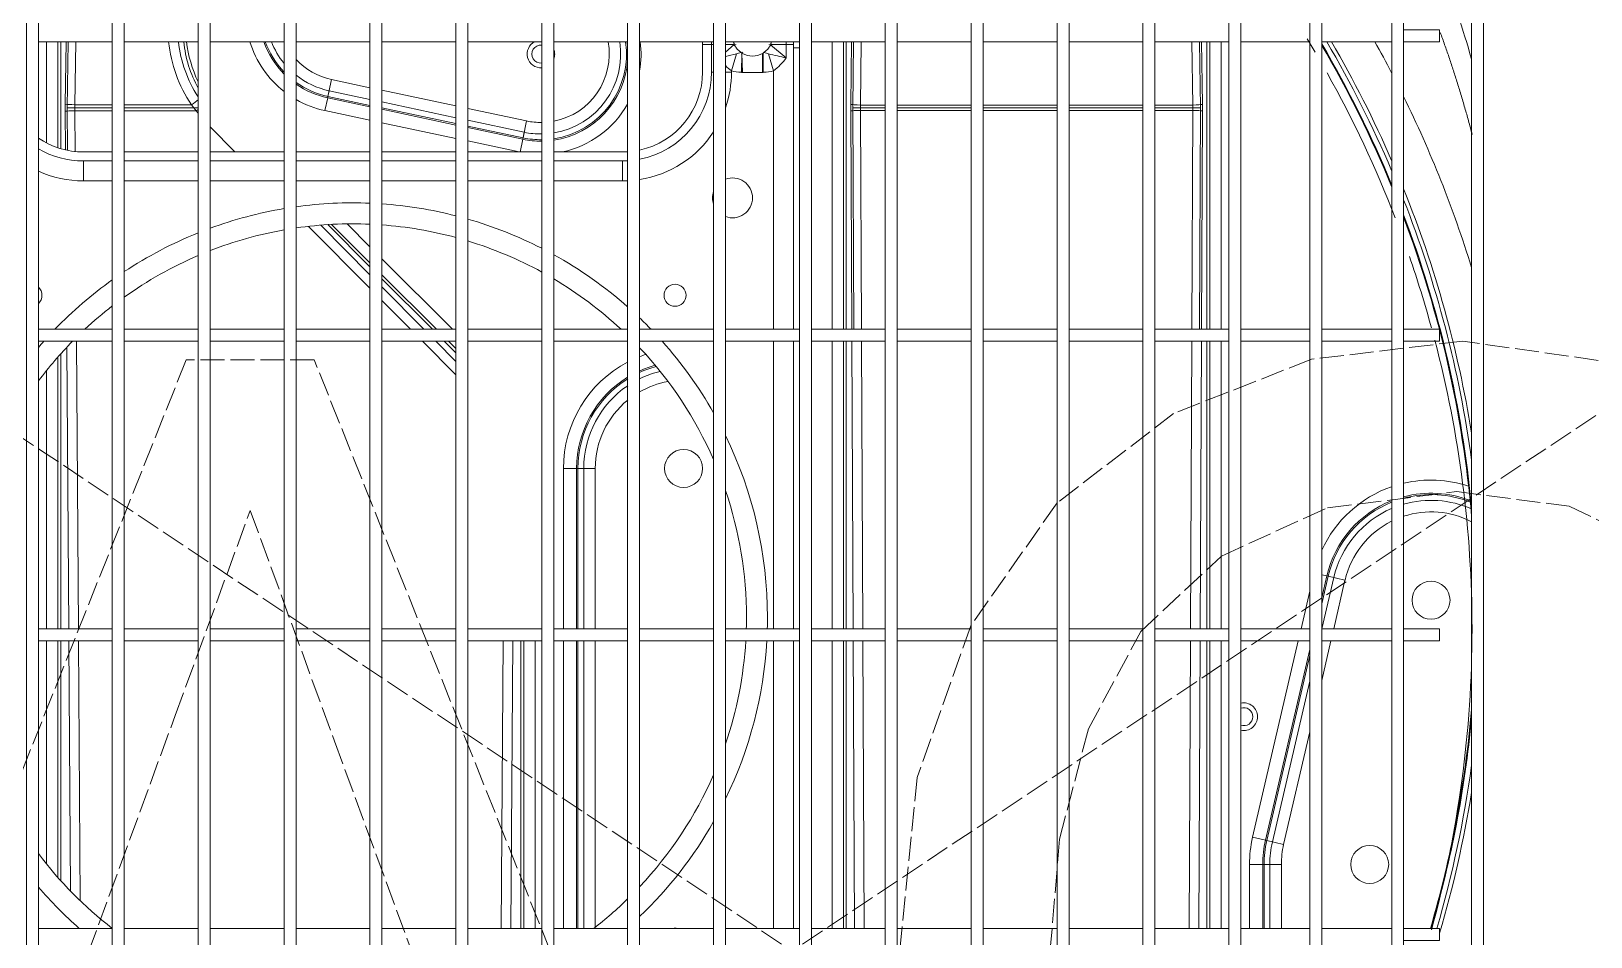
# Model space of a CAD drawing. Header units: millimetres. Extents: x 147592 to 200208, y -27981 to 8299.
# Drawn here: x 166369.6 to 166759.9, y -586.5 to -359.8 of the extents above; entities that cross this region are included whole.
import ezdxf

# ---------------------------------------------------------------- set-up
doc = ezdxf.new("R2010")
doc.units = ezdxf.units.MM
doc.linetypes.add('划线', pattern=[7.5, 6, -1.5])
doc.linetypes.add('划线_2_', pattern=[6.35, 3.175, -3.175])
for name, color, linetype, lineweight in [('A-DETL-____-WIDE', 7, 'Continuous', 80), ('G-XREF-____-OTLN', 7, 'Continuous', 5), ('M-EQPM-____-HDLN', 7, '划线_2_', 5), ('M-EQPM-____-OTLN', 7, 'Continuous', 5)]:
    doc.layers.add(name, color=color, linetype=linetype, lineweight=lineweight)

# ---------------------------------------------------------------- blocks, each defined once
blk = doc.blocks.new('TJ空调外机 - TJ空调外机1800_1200-1400100-三层给排水_消防平面图')
at = {"layer": 'M-EQPM-____-HDLN', "color": 251, "linetype": '划线', "true_color": 0x515151}
for p, q in [((900, 600), (-900, -600)), ((-900, 600), (900, -600)), ((167.82, 152.65), (129.97, 148.11)), ((209.13, 146.78), (167.82, 152.65)), ((-151.64, 147.94), (-271.94, -153.43)), ((-119.57, 147.94), (-151.64, 147.94)), ((0.73, -153.43), (-119.57, 147.94)), ((129.97, 148.11), (95.43, 134.51)), ((95.43, 134.51), (66.3, 112.17)), ((134, 110.95), (166.35, 114.98)), ((166.35, 114.98), (194.42, 111.34)), ((-154.37, 58.98), (-135.6, 110.27)), ((-135.6, 110.27), (-114.49, 52.51)), ((66.3, 112.17), (44.69, 81.43)), ((107.42, 98.86), (134, 110.95)), ((194.42, 111.34), (217.27, 100.44)), ((87.25, 79.99), (107.42, 98.86)), ((44.69, 81.43), (31.31, 43.48)), ((74.12, 55.6), (87.25, 79.99)), ((-183.87, -21.58), (-154.37, 58.98)), ((66.92, 28.03), (74.12, 55.6)), ((-114.49, 52.51), (-87.34, -21.58)), ((31.31, 43.48), (26.85, -0.47)), ((64.52, -0.39), (66.92, 28.03))]:
    blk.add_line(p, q, dxfattribs=at)
blk = doc.blocks.new('YXQH_AR_B9-20_rvt-1-三层给排水_消防平面图')
at = {"color": 251, "lineweight": 5, "true_color": 0x515151}
blk.add_blockref('TJ空调外机 - TJ空调外机1800_1200-1400100-三层给排水_消防平面图', (166560.01, -590.02), dxfattribs=at)
blk = doc.blocks.new('RUXYQ14BA - top_dwg-2991071-三层给排水_消防平面图')
at = {"layer": 'G-XREF-____-OTLN'}
for p, q in [((732.83, 188.42), (732.83, -336.37)), ((735.83, -336.37), (735.83, 188.42)), ((773.32, -291.39), (773.32, 143.44)), ((414.71, 74.47), (433.2, 74.47)), ((419.59, 47.92), (419.59, 74.47)), ((421.93, 57.93), (422.16, 74.47)), ((436.2, 74.47), (454.69, 74.47)), ((457.69, 74.47), (476.19, 74.47)), ((479.18, 74.47), (497.68, 74.47)), ((500.68, 74.47), (519.17, 74.47)), ((522.17, 74.47), (540.66, 74.47)), ((543.66, 74.47), (562.15, 74.47)), ((565.15, 74.47), (583.64, 74.47)), ((586.64, 74.47), (605.13, 74.47)), ((608.13, 74.47), (626.63, 74.47)), ((616.13, 2.49), (616.13, 74.47)), ((629.62, 74.47), (648.12, 74.47)), ((651.12, 74.47), (669.61, 74.47)), ((672.61, 74.47), (691.1, 74.47)), ((694.1, 74.47), (712.59, 74.47)), ((705.28, 74.47), (705.51, 57.93)), ((707.84, 74.47), (707.84, 2.49)), ((715.59, 74.47), (732.83, 74.47)), ((735.83, 74.47), (753.33, 74.47)), ((596.02, 71.62), (596.26, 71.78)), ((497.68, 60.01), (487.47, 62.18)), ((519.17, 55.45), (500.68, 59.38)), ((436.2, 57.93), (454.69, 57.93)), ((536.28, 51.81), (522.17, 54.81)), ((618.71, 2.49), (618.46, 57.93)), ((629.62, 57.93), (648.12, 57.93)), ((651.12, 57.93), (669.61, 57.93)), ((672.61, 57.93), (691.1, 57.93)), ((433.2, 46.88), (425.96, 46.88)), ((454.69, 46.88), (436.2, 46.88)), ((476.19, 46.88), (457.69, 46.88)), ((497.68, 46.88), (479.18, 46.88)), ((519.17, 46.88), (500.68, 46.88)), ((540.66, 46.88), (522.17, 46.88)), ((560.9, 46.88), (543.66, 46.88)), ((433.2, 44.63), (425.96, 44.63)), ((454.69, 44.63), (436.2, 44.63)), ((476.19, 44.63), (457.69, 44.63)), ((497.68, 44.63), (479.18, 44.63)), ((519.17, 44.63), (500.68, 44.63)), ((540.66, 44.63), (522.17, 44.63)), ((560.9, 44.63), (543.66, 44.63)), ((488.08, 28.74), (497.68, 19.14)), ((500.68, 16.14), (514.32, 2.49)), ((433.2, 2.49), (414.71, 2.49)), ((454.69, 2.49), (436.2, 2.49)), ((476.19, 2.49), (457.69, 2.49)), ((497.68, 2.49), (479.18, 2.49)), ((519.17, 2.49), (500.68, 2.49)), ((540.66, 2.49), (522.17, 2.49)), ((562.15, 2.49), (543.66, 2.49)), ((583.64, 2.49), (565.15, 2.49)), ((605.13, 2.49), (586.64, 2.49)), ((626.63, 2.49), (608.13, 2.49)), ((648.12, 2.49), (629.62, 2.49)), ((669.61, 2.49), (651.12, 2.49)), ((691.1, 2.49), (672.61, 2.49)), ((712.59, 2.49), (694.1, 2.49)), ((732.83, 2.49), (715.59, 2.49)), ((753.33, 2.49), (735.83, 2.49)), ((414.71, -0.5), (433.2, -0.5)), ((436.2, -0.5), (454.69, -0.5)), ((457.69, -0.5), (476.19, -0.5)), ((479.18, -0.5), (497.68, -0.5)), ((500.68, -0.5), (519.17, -0.5)), ((517.32, -0.5), (519.17, -2.35)), ((522.17, -0.5), (540.66, -0.5)), ((543.66, -0.5), (562.15, -0.5)), ((565.15, -0.5), (583.64, -0.5)), ((586.64, -0.5), (605.13, -0.5)), ((603.63, -72.48), (603.63, -0.5)), ((608.13, -0.5), (626.63, -0.5)), ((616.13, -72.48), (616.13, -0.5)), ((629.62, -0.5), (648.12, -0.5)), ((651.12, -0.5), (669.61, -0.5)), ((672.61, -0.5), (691.1, -0.5)), ((694.1, -0.5), (712.59, -0.5)), ((707.84, -0.5), (707.84, -72.48)), ((715.59, -0.5), (732.83, -0.5)), ((735.83, -0.5), (753.33, -0.5)), ((419.59, -72.48), (419.59, -4.44)), ((551.16, -72.48), (551.16, -32.33)), ((433.2, -72.48), (414.71, -72.48)), ((454.69, -72.48), (436.2, -72.48)), ((476.19, -72.48), (457.69, -72.48)), ((497.68, -72.48), (479.18, -72.48)), ((519.17, -72.48), (500.68, -72.48)), ((540.66, -72.48), (522.17, -72.48)), ((562.15, -72.48), (543.66, -72.48)), ((583.64, -72.48), (565.15, -72.48)), ((605.13, -72.48), (586.64, -72.48)), ((626.63, -72.48), (608.13, -72.48)), ((648.12, -72.48), (629.62, -72.48)), ((669.61, -72.48), (651.12, -72.48)), ((691.1, -72.48), (672.61, -72.48)), ((712.59, -72.48), (694.1, -72.48)), ((732.83, -72.48), (715.59, -72.48)), ((414.71, -75.47), (433.2, -75.47)), ((419.59, -134.71), (419.59, -75.47)), ((436.2, -75.47), (454.69, -75.47)), ((457.69, -75.47), (476.19, -75.47)), ((479.18, -75.47), (497.68, -75.47)), ((500.68, -75.47), (519.17, -75.47)), ((522.17, -75.47), (540.66, -75.47)), ((536.16, -75.47), (536.16, -147.45)), ((543.66, -75.47), (562.15, -75.47)), ((551.16, -147.45), (551.16, -75.47)), ((565.15, -75.47), (583.64, -75.47)), ((586.64, -75.47), (605.13, -75.47)), ((603.63, -147.45), (603.63, -75.47)), ((608.13, -75.47), (626.63, -75.47)), ((616.13, -147.45), (616.13, -75.47)), ((629.62, -75.47), (648.12, -75.47)), ((651.12, -75.47), (669.61, -75.47)), ((672.61, -75.47), (691.1, -75.47)), ((694.1, -75.47), (712.59, -75.47)), ((707.84, -75.47), (707.84, -147.45)), ((715.59, -75.47), (732.83, -75.47)), ((735.83, -75.47), (753.33, -75.47)), ((723.48, -125.8), (732.83, -85.53)), ((722.84, -147.45), (722.84, -131.45)), ((433.2, -147.45), (414.71, -147.45)), ((454.69, -147.45), (436.2, -147.45)), ((476.19, -147.45), (457.69, -147.45)), ((497.68, -147.45), (479.18, -147.45)), ((519.17, -147.45), (500.68, -147.45)), ((540.66, -147.45), (522.17, -147.45)), ((562.15, -147.45), (543.66, -147.45)), ((583.64, -147.45), (565.15, -147.45)), ((605.13, -147.45), (586.64, -147.45)), ((626.63, -147.45), (608.13, -147.45)), ((648.12, -147.45), (629.62, -147.45)), ((669.61, -147.45), (651.12, -147.45)), ((691.1, -147.45), (672.61, -147.45)), ((712.59, -147.45), (694.1, -147.45)), ((732.83, -147.45), (715.59, -147.45)), ((753.33, -147.45), (735.83, -147.45))]:
    blk.add_line(p, q, dxfattribs=at)
at = {"layer": 'G-XREF-____-OTLN', "color": 251, "true_color": 0x666666}
for p, q in [((416.76, 49.12), (416.76, 74.47)), ((420.33, 74.47), (420.33, 47.69)), ((421.44, 58.83), (421.66, 74.47)), ((613.29, 2.49), (613.29, 74.47)), ((616.86, 74.47), (616.86, 2.49)), ((617.98, 58.75), (618.2, 74.47)), ((705.77, 74.47), (706, 58.75)), ((707.11, 2.49), (707.11, 74.47)), ((710.68, 74.47), (710.68, 2.49)), ((605.13, 72.91), (603.63, 72.91)), ((583.14, 66.87), (583.64, 66.87)), ((500.68, 62.33), (519.17, 58.4)), ((629.62, 58.62), (648.12, 58.62)), ((651.12, 58.62), (669.61, 58.62)), ((672.61, 58.62), (691.1, 58.62)), ((421.5, 47.38), (421.44, 57.09)), ((519.17, 53.97), (500.68, 57.9)), ((500.68, 57.55), (519.17, 53.62)), ((618.22, 2.49), (617.97, 57.19)), ((648.12, 57.23), (629.62, 57.23)), ((669.61, 57.23), (651.12, 57.23)), ((691.1, 57.23), (672.61, 57.23)), ((706, 57.19), (705.76, 2.49)), ((463.88, 46.88), (457.69, 53.13)), ((519.17, 50.25), (500.68, 54.18)), ((535.04, 46.88), (522.17, 49.62)), ((436.2, 39.63), (454.69, 39.63)), ((457.69, 39.63), (476.19, 39.63)), ((479.18, 39.63), (497.68, 39.63)), ((500.68, 39.63), (519.17, 39.63)), ((522.17, 39.63), (540.66, 39.63)), ((497.68, 12.76), (482.33, 28.26)), ((485.37, 28.56), (497.68, 16.13)), ((497.68, 18.1), (487.1, 28.68)), ((491.96, 28.88), (497.68, 23.15)), ((500.68, 20.16), (518.34, 2.49)), ((513.28, 2.49), (500.68, 15.1)), ((500.68, 13.1), (511.18, 2.49)), ((507.84, 2.49), (500.68, 9.73)), ((420.33, -3.61), (420.33, -72.48)), ((422.31, -72.48), (421.83, -1.98)), ((424.24, -0.5), (424.73, -72.48)), ((519.17, -8.94), (510.81, -0.5)), ((514.15, -0.5), (519.17, -5.57)), ((519.17, -3.39), (516.28, -0.5)), ((598.64, -0.5), (598.64, -72.48)), ((613.29, -72.48), (613.29, -0.5)), ((616.86, -0.5), (616.86, -72.48)), ((618.55, -72.48), (618.23, -0.5)), ((620.64, -0.5), (620.97, -72.48)), ((703.01, -72.48), (703.33, -0.5)), ((705.74, -0.5), (705.42, -72.48)), ((707.11, -72.48), (707.11, -0.5)), ((710.68, -0.5), (710.68, -72.48)), ((416.76, -72.48), (416.76, -7.8)), ((549.37, -32.33), (549.37, -72.48)), ((737.1, -59.25), (735.83, -64.71)), ((730.65, -72.48), (732.83, -63.08)), ((416.76, -131.34), (416.76, -75.47)), ((420.33, -75.47), (420.33, -135.53)), ((422.75, -138.13), (422.33, -75.47)), ((424.75, -75.47), (425.19, -140.55)), ((530.52, -147.45), (531.01, -75.47)), ((533.42, -75.47), (532.94, -147.45)), ((535.43, -147.45), (535.43, -75.47)), ((539, -75.47), (539, -147.45)), ((546.08, -147.45), (546.08, -75.47)), ((549.37, -75.47), (549.37, -147.45)), ((549.71, -147.45), (549.71, -75.47)), ((554.04, -75.47), (554.04, -147.17)), ((598.64, -75.47), (598.64, -147.45)), ((613.29, -147.45), (613.29, -75.47)), ((616.86, -75.47), (616.86, -147.45)), ((618.89, -147.45), (618.57, -75.47)), ((620.98, -75.47), (621.3, -147.45)), ((702.67, -147.45), (702.99, -75.47)), ((705.41, -75.47), (705.08, -147.45)), ((707.11, -147.45), (707.11, -75.47)), ((710.68, -75.47), (710.68, -147.45)), ((732.83, -77.62), (721.74, -125.39)), ((738.13, -75.47), (735.83, -85.38))]:
    blk.add_line(p, q, dxfattribs=at)
at = {"layer": 'G-XREF-____-OTLN', "flags": 128}
for points in [[(411.71, -361.36), (414.71, -361.36), (414.71, 213.41), (411.71, 213.41)], [(433.2, -361.36), (436.2, -361.36), (436.2, 213.41), (433.2, 213.41)], [(454.69, 213.41), (457.69, 213.41), (457.69, -361.36), (454.69, -361.36)], [(476.19, -361.36), (479.18, -361.36), (479.18, 213.41), (476.19, 213.41)], [(500.68, -361.36), (500.68, 213.41), (497.68, 213.41), (497.68, -361.36)], [(522.17, -361.36), (522.17, 213.41), (519.17, 213.41), (519.17, -361.36)], [(543.66, -361.36), (543.66, 213.41), (540.66, 213.41), (540.66, -361.36)], [(565.15, -361.36), (565.15, 213.41), (562.15, 213.41), (562.15, -361.36)], [(586.64, -361.36), (586.64, 213.41), (583.64, 213.41), (583.64, -361.36)], [(608.13, -361.36), (608.13, 213.41), (605.13, 213.41), (605.13, -361.36)], [(629.62, -361.36), (629.62, 213.41), (626.63, 213.41), (626.63, -361.36)], [(651.12, -361.36), (651.12, 213.41), (648.12, 213.41), (648.12, -361.36)], [(672.61, -361.36), (672.61, 213.41), (669.61, 213.41), (669.61, -361.36)], [(694.1, -361.36), (694.1, 213.41), (691.1, 213.41), (691.1, -361.36)], [(715.59, -361.36), (715.59, 213.41), (712.59, 213.41), (712.59, -361.36)], [(756.32, -331.37), (756.32, 183.42), (753.33, 183.42), (753.33, -331.37)]]:
    blk.add_lwpolyline(points, close=True, dxfattribs=at)
at = {"layer": 'G-XREF-____-OTLN', "color": 251, "true_color": 0x666666, "flags": 128}
for points in [[(773.32, 143.44), (776.32, 143.44), (776.32, -291.39), (773.32, -291.39)], [(424.08, 74.47), (423.86, 58.7), (433.2, 58.7)], [(601.82, 74.47), (601.82, 73.8), (603.63, 73.8)], [(620.61, 74.47), (620.39, 58.62), (626.63, 58.62)], [(694.1, 58.62), (703.58, 58.62), (703.36, 74.47)], [(580.89, 73.8), (583.14, 73.8), (583.64, 73.8)], [(586.64, 71.82), (588.84, 73.8), (586.64, 73.8)], [(586.64, 66.87), (588.14, 66.87), (588.14, 67.16), (589.38, 71.41)], [(590.88, 66.8), (590.76, 71.62), (590.67, 66.8), (590.88, 66.8), (595.9, 66.8)], [(595.9, 71.55), (595.9, 66.8), (596.1, 66.8), (596.02, 71.62)], [(598.64, 2.49), (598.64, 67.16), (597.4, 71.41)], [(597.94, 73.8), (601.82, 73.8), (601.82, 70.43), (597.88, 73.68)], [(487.47, 62.18), (487.17, 60.77), (488.07, 65.01), (497.68, 62.96)], [(436.2, 58.7), (452.98, 58.7), (454.21, 57.15), (436.2, 57.15)], [(497.68, 54.82), (486.41, 57.22), (487.1, 60.43), (497.68, 58.18)], [(497.68, 58.54), (487.17, 60.77), (487.1, 60.43)], [(433.2, 57.15), (423.85, 57.15), (423.92, 46.98)], [(522.17, 57.76), (536.88, 54.63), (535.98, 50.4), (522.17, 53.33)], [(626.63, 57.23), (620.38, 57.23), (620.63, 2.49)], [(703.34, 2.49), (703.59, 57.23), (694.1, 57.23)], [(522.17, 52.98), (535.9, 50.06), (535.98, 50.4)], [(536.28, 51.81), (535.9, 50.06), (535.22, 46.84)], [(425.96, 44.63), (425.96, 39.63), (433.2, 39.63)], [(560.9, 44.63), (560.9, 39.63), (543.66, 39.63)], [(549.71, -72.48), (549.71, -32.33), (549.37, -32.33), (546.08, -32.33), (546.08, -72.48)], [(551.16, -32.33), (549.71, -32.33), (554.04, -32.33), (554.04, -72.48)], [(735.83, -66.24), (737.44, -59.33), (737.1, -59.25), (735.83, -58.96)], [(738.84, -59.66), (737.44, -59.33), (741.65, -60.31), (738.83, -72.48)], [(729.96, -75.47), (718.54, -124.65), (721.74, -125.39), (722.08, -125.47), (732.83, -79.16)], [(723.48, -125.8), (722.08, -125.47), (726.3, -126.45), (732.83, -98.29)], [(717.76, -147.45), (717.76, -131.45), (721.05, -131.45), (721.05, -147.45)], [(721.39, -147.45), (721.39, -131.45), (721.05, -131.45)], [(722.84, -131.45), (721.39, -131.45), (725.72, -131.45), (725.72, -147.45)]]:
    blk.add_lwpolyline(points, dxfattribs=at)
at = {"layer": 'G-XREF-____-OTLN', "flags": 128}
for points in [[(580.89, 74.47), (580.89, 73.8), (580.89, 66.87)], [(583.14, 74.47), (583.14, 73.8), (583.14, 66.87)], [(603.63, 2.49), (603.63, 72.91), (603.63, 74.47)], [(618.7, 74.47), (618.46, 57.93), (626.63, 57.93)], [(756.32, 74.47), (765.32, 74.47), (765.32, 77.46), (756.32, 77.46)], [(590.52, 71.78), (590.76, 71.62), (590.88, 71.55)], [(422, 47.28), (421.93, 57.93), (433.2, 57.93)], [(694.1, 57.93), (705.51, 57.93), (705.26, 2.49)], [(756.32, -0.5), (765.32, -0.5), (765.32, 2.49), (756.32, 2.49)], [(753.33, -72.48), (735.83, -72.48), (738.84, -59.66)], [(756.32, -75.47), (765.32, -75.47), (765.32, -72.48), (756.32, -72.48)], [(756.32, -150.44), (765.32, -150.44), (765.32, -147.45), (756.32, -147.45)]]:
    blk.add_lwpolyline(points, dxfattribs=at)
at = {"layer": 'G-XREF-____-OTLN'}
for centre, radius in [((574.01, 11), 2.75), ((576.15, -32.33), 4.75), ((576.15, -32.33), 4.75), ((763.18, -65.31), 4.75), ((763.18, -65.31), 4.75), ((747.83, -131.45), 4.75), ((747.83, -131.45), 4.75)]:
    blk.add_circle(centre, radius, dxfattribs=at)
for centre, radius, start, end in [((552.25, 8.03), 229.61, 15.6764, 27.2782), ((481.63, 77.6), 29.99, 185.9942, 206.0766), ((491.63, 81.74), 19.99, 201.3306, 219.4381), ((540.43, 71.36), 19.99, 279.285, 8.927), ((593.39, 75.87), 5, 196.4559, 204.4793), ((593.39, 75.87), 5, 335.5207, 343.4442), ((493.47, -68.44), 292.88, 27.4737, 29.2053), ((540.44, 71.37), 2.25, 84.2779, 275.7221), ((593.39, 75.87), 5, 204.4793, 206.0117), ((593.39, 75.87), 5, 206.0117, 234.9829), ((593.39, 75.87), 5, 239.8749, 300.1251), ((593.39, 75.87), 5, 305.0171, 333.9883), ((593.39, 75.87), 5, 333.9883, 335.5207), ((493.47, -68.44), 281.09, 22.4137, 30.4333), ((493.47, -68.44), 280.89, 22.3146, 30.3638), ((560.9, 66.87), 22.24, 281.0118, 0), ((560.9, 66.87), 19.99, 282.2689, 0), ((491.63, 81.74), 19.99, 231.5149, 258), ((493.47, -68.44), 292.88, 17.1608, 26.174), ((540.43, 71.36), 19.99, 258, 270.65), ((425.96, 66.87), 19.99, 235.7711, 270), ((425.96, 66.87), 22.24, 239.6276, 270), ((560.9, 66.87), 19.99, 270, 273.5833), ((560.9, 66.87), 22.24, 270, 273.2206), ((588.39, 35.38), 5, 0, 110.4873), ((588.39, 35.38), 5, 161.8051, 198.1949), ((588.39, 35.38), 5, 249.5127, 0), ((493.43, -69.57), 98.46, 100.086, 111.2811), ((493.43, -69.57), 98.46, 87.5271, 98.3182), ((493.43, -69.57), 98.46, 74.8456, 85.779), ((493.47, -68.44), 281.09, 5.3909, 20.7525), ((493.47, -68.44), 280.89, 4.9399, 20.6446), ((493.43, -69.57), 98.46, 61.3345, 73.0296), ((493.43, -69.57), 98.46, 113.1663, 125.5363), ((412.85, 11), 2.75, 0, 47.435), ((493.43, -69.57), 98.46, 47.05, 59.326), ((412.85, 11), 2.75, 312.565, 0), ((493.43, -69.57), 98.46, 127.7107, 132.95), ((493.43, -69.57), 98.46, 135.4532, 143.0817), ((493.43, -69.57), 98.46, 23.617, 43.2454), ((576.15, -32.33), 24.99, 124.0558, 180), ((576.15, -32.33), 24.99, 103.5547, 116.1039), ((493.43, -69.57), 98.46, 360, 18.7909), ((763.18, -65.31), 24.99, 113.236, 166.9279), ((763.18, -65.31), 24.99, 66.08, 105.9357), ((493.43, -69.57), 98.46, 358.3111, 0), ((493.43, -69.57), 98.46, 341.2091, 356.5642), ((716.34, -94.46), 2.25, 0, 109.4712), ((493.47, -68.44), 280.89, 343.6647, 355.0601), ((716.34, -94.46), 2.25, 250.5288, 0), ((493.47, -68.44), 281.09, 343.6766, 354.6091), ((493.43, -69.57), 98.46, 316.7546, 336.383), ((493.43, -69.57), 98.46, 216.9183, 232.2692), ((747.83, -131.45), 24.99, 166.9279, 180), ((493.43, -69.57), 98.46, 307.7308, 314.2643), ((574.01, -150.15), 2.75, 79.8641, 100.1359)]:
    blk.add_arc(centre, radius, start, end, dxfattribs=at)
at = {"layer": 'G-XREF-____-OTLN', "color": 251, "true_color": 0x666666}
for centre, radius, start, end in [((481.64, 78.08), 32.11, 186.485, 212.891), ((481.63, 77.6), 30.72, 185.8504, 208.7493), ((491.63, 81.74), 25.07, 196.8617, 231.9855), ((491.63, 81.74), 21.78, 199.5039, 224.8566), ((491.63, 81.74), 21.43, 199.832, 223.9186), ((540.44, 71.37), 3.45, 116.0632, 273.7283), ((540.43, 71.36), 17.11, 280.8688, 10.4485), ((540.43, 71.36), 21.43, 278.655, 8.3217), ((540.43, 71.36), 21.78, 4.354, 8.1885), ((540.43, 71.36), 25.07, 350.3651, 7.1081), ((493.47, -68.44), 282.44, 23.0699, 30.3966), ((493.47, -68.44), 283.44, 23.5397, 30.2781), ((540.44, 71.37), 3.45, 0, 20.838), ((540.44, 71.37), 3.45, 339.162, 0), ((642.55, -178.85), 255.84, 101.995, 102.6237), ((544.23, -178.85), 255.84, 76.9915, 78.005), ((589.89, 78.87), 14.61, 306.7634, 324.7135), ((491.63, 81.74), 17.11, 223.3407, 258), ((540.43, 71.36), 21.78, 278.5164, 355.646), ((596.88, 78.87), 14.61, 225.3611, 233.2366), ((560.9, 66.87), 27.24, 340.9009, 0), ((491.63, 81.74), 21.43, 234.5197, 258), ((491.63, 81.74), 21.78, 235.1664, 258), ((491.63, 81.74), 25.07, 240.248, 258), ((540.43, 71.36), 25.07, 282.4235, 330.0292), ((481.63, 77.43), 34.11, 216.4831, 217.8375), ((540.43, 71.36), 17.11, 258, 270.7597), ((560.9, 66.87), 27.24, 278.9727, 326.6015), ((540.43, 71.36), 21.78, 258, 270.5966), ((540.43, 71.36), 21.43, 258, 270.6063), ((425.96, 66.87), 27.24, 245.6164, 270), ((560.9, 66.87), 27.24, 270, 272.6292), ((493.47, -68.44), 283.44, 9.1355, 21.973), ((493.43, -69.57), 103.71, 99.5707, 110.1561), ((493.43, -69.57), 103.71, 87.6523, 97.8945), ((493.43, -69.57), 103.71, 75.6294, 85.9929), ((493.47, -68.44), 282.44, 7.774, 21.4649), ((493.43, -69.57), 103.71, 62.9079, 73.9123), ((493.43, -69.57), 103.71, 111.9313, 123.4911), ((493.43, -69.57), 103.71, 48.4977, 61.0309), ((493.43, -69.57), 103.71, 125.5014, 135.98), ((493.43, -69.57), 103.71, 44.02, 46.2458), ((493.43, -69.57), 103.71, 138.2413, 139.3793), ((576.15, -32.33), 30.07, 108.3373, 111.4496), ((493.43, -69.57), 103.71, 29.5554, 41.7587), ((576.15, -32.33), 30.07, 117.7371, 180), ((576.15, -32.33), 26.78, 105.3833, 114.2428), ((576.15, -32.33), 26.43, 105.0434, 114.5812), ((576.15, -32.33), 26.78, 121.506, 180), ((576.15, -32.33), 26.43, 121.9672, 180), ((576.15, -32.33), 22.1, 100.1464, 119.8307), ((576.15, -32.33), 22.1, 129.2795, 180), ((493.43, -69.57), 103.71, 360, 25.9999), ((763.18, -65.31), 30.07, 109.1404, 155.4597), ((763.18, -65.31), 30.07, 71.8211, 103.1903), ((763.18, -65.31), 26.78, 68.6027, 104.8457), ((763.18, -65.31), 26.43, 68.2181, 105.0447), ((763.18, -65.31), 26.78, 111.6023, 166.9279), ((763.18, -65.31), 26.43, 111.8998, 166.9279), ((763.18, -65.31), 22.1, 116.4887, 166.9279), ((763.18, -65.31), 22.1, 62.7166, 108.0834), ((493.43, -69.57), 103.71, 358.3966, 0), ((493.43, -69.57), 103.71, 334.0001, 356.7383), ((716.34, -94.46), 3.45, 0, 102.5559), ((716.34, -94.46), 3.45, 257.4441, 0), ((493.47, -68.44), 282.44, 343.757, 352.226), ((493.47, -68.44), 283.44, 343.5571, 350.8645), ((493.43, -69.57), 103.71, 313.7542, 330.4446), ((747.83, -131.45), 30.07, 166.9279, 180), ((747.83, -131.45), 26.78, 166.9279, 180), ((747.83, -131.45), 26.43, 166.9279, 180), ((747.83, -131.45), 22.1, 166.9279, 180), ((493.43, -69.57), 103.71, 220.6207, 228.6661)]:
    blk.add_arc(centre, radius, start, end, dxfattribs=at)
for centre, major_axis, ratio, start_param, end_param in [((481.63, 77.95), (0, 34.52), 0.999901, 1.671938, 2.162369), ((599.44, 80.94), (11.36, 9.37), 0.186691, 3.491732, 3.670179), ((587.33, 80.94), (-11.36, 9.37), 0.186691, 2.613006, 2.791453), ((599.44, 80.94), (14.36, 11.85), 0.536964, 3.491732, 3.702617), ((587.33, 80.94), (-14.36, 11.85), 0.536964, 2.580569, 2.791453), ((427.46, 57.65), (0, 22.49), 0.267949, 1.518436, 1.596002), ((423.86, 58.83), (-2.5, 0.04), 0.052331, 0.262167, 1.571531), ((429.87, 57.65), (0, 19.99), 0.301443, 1.518436, 1.596002), ((452.98, 58.83), (2.07, 1.39), 0.043462, 4.683201, 5.656978), ((624, 57.57), (0, 22.49), 0.267949, 1.518436, 1.587591), ((620.39, 58.75), (-2.5, 0.04), 0.052331, 0.262167, 1.571531), ((626.41, 57.57), (0, 19.99), 0.301443, 1.518436, 1.587591), ((703.58, 58.75), (2.5, 0.04), 0.052331, 4.711654, 6.021018), ((697.56, 57.57), (0, 19.99), 0.301443, 4.695595, 4.764749), ((699.98, 57.57), (0, 22.49), 0.267949, 4.695595, 4.764749), ((423.85, 57.09), (2.5, 0.02), 0.025203, 1.570626, 2.879708), ((454.21, 57.09), (2.01, 1.49), 0.020266, 1.311018, 1.55581), ((620.38, 57.19), (2.5, 0.01), 0.016793, 1.570721, 2.879755), ((703.59, 57.19), (-2.5, 0.01), 0.016793, 3.40343, 4.712465)]:
    blk.add_ellipse(centre, major_axis=major_axis, ratio=ratio, start_param=start_param, end_param=end_param, dxfattribs=at)
blk.add_open_spline([(765.5, 76.74), (770.01, 64.47), (773.46, 51.27)], degree=2, dxfattribs=at)
blk = doc.blocks.new('RUXYQ14BA - top_dwg-V198-三层给排水_消防平面图')
at = {"layer": 'A-DETL-____-WIDE'}
blk.add_line((590.76, 71.62), (590.88, 71.55), dxfattribs=at)
for start, end in [(204.4793, 206.0117), (333.9883, 335.5207)]:
    blk.add_arc((593.39, 75.87), 5, start, end, dxfattribs=at)
at = {"layer": 'G-XREF-____-OTLN'}
for p, q in [((732.83, 188.42), (732.83, -336.37)), ((735.83, -336.37), (735.83, 188.42)), ((773.32, -291.39), (773.32, 143.44)), ((414.71, 74.47), (433.2, 74.47)), ((419.59, 47.92), (419.59, 74.47)), ((421.93, 57.93), (422.16, 74.47)), ((436.2, 74.47), (454.69, 74.47)), ((457.69, 74.47), (476.19, 74.47)), ((479.18, 74.47), (497.68, 74.47)), ((500.68, 74.47), (519.17, 74.47)), ((522.17, 74.47), (540.66, 74.47)), ((543.66, 74.47), (562.15, 74.47)), ((565.15, 74.47), (583.64, 74.47)), ((586.64, 74.47), (605.13, 74.47)), ((608.13, 74.47), (626.63, 74.47)), ((616.13, 2.49), (616.13, 74.47)), ((629.62, 74.47), (648.12, 74.47)), ((651.12, 74.47), (669.61, 74.47)), ((672.61, 74.47), (691.1, 74.47)), ((694.1, 74.47), (712.59, 74.47)), ((705.28, 74.47), (705.51, 57.93)), ((707.84, 74.47), (707.84, 2.49)), ((715.59, 74.47), (732.83, 74.47)), ((735.83, 74.47), (753.33, 74.47)), ((596.02, 71.62), (596.26, 71.78)), ((497.68, 60.01), (487.47, 62.18)), ((519.17, 55.45), (500.68, 59.38)), ((436.2, 57.93), (454.69, 57.93)), ((536.28, 51.81), (522.17, 54.81)), ((618.71, 2.49), (618.46, 57.93)), ((629.62, 57.93), (648.12, 57.93)), ((651.12, 57.93), (669.61, 57.93)), ((672.61, 57.93), (691.1, 57.93)), ((433.2, 46.88), (425.96, 46.88)), ((454.69, 46.88), (436.2, 46.88)), ((476.19, 46.88), (457.69, 46.88)), ((497.68, 46.88), (479.18, 46.88)), ((519.17, 46.88), (500.68, 46.88)), ((540.66, 46.88), (522.17, 46.88)), ((560.9, 46.88), (543.66, 46.88)), ((433.2, 44.63), (425.96, 44.63)), ((454.69, 44.63), (436.2, 44.63)), ((476.19, 44.63), (457.69, 44.63)), ((497.68, 44.63), (479.18, 44.63)), ((519.17, 44.63), (500.68, 44.63)), ((540.66, 44.63), (522.17, 44.63)), ((560.9, 44.63), (543.66, 44.63)), ((488.08, 28.74), (497.68, 19.14)), ((500.68, 16.14), (514.32, 2.49)), ((433.2, 2.49), (414.71, 2.49)), ((454.69, 2.49), (436.2, 2.49)), ((476.19, 2.49), (457.69, 2.49)), ((497.68, 2.49), (479.18, 2.49)), ((519.17, 2.49), (500.68, 2.49)), ((540.66, 2.49), (522.17, 2.49)), ((562.15, 2.49), (543.66, 2.49)), ((583.64, 2.49), (565.15, 2.49)), ((605.13, 2.49), (586.64, 2.49)), ((626.63, 2.49), (608.13, 2.49)), ((648.12, 2.49), (629.62, 2.49)), ((669.61, 2.49), (651.12, 2.49)), ((691.1, 2.49), (672.61, 2.49)), ((712.59, 2.49), (694.1, 2.49)), ((732.83, 2.49), (715.59, 2.49)), ((753.33, 2.49), (735.83, 2.49)), ((414.71, -0.5), (433.2, -0.5)), ((436.2, -0.5), (454.69, -0.5)), ((457.69, -0.5), (476.19, -0.5)), ((479.18, -0.5), (497.68, -0.5)), ((500.68, -0.5), (519.17, -0.5)), ((517.32, -0.5), (519.17, -2.35)), ((522.17, -0.5), (540.66, -0.5)), ((543.66, -0.5), (562.15, -0.5)), ((565.15, -0.5), (583.64, -0.5)), ((586.64, -0.5), (605.13, -0.5)), ((603.63, -72.48), (603.63, -0.5)), ((608.13, -0.5), (626.63, -0.5)), ((616.13, -72.48), (616.13, -0.5)), ((629.62, -0.5), (648.12, -0.5)), ((651.12, -0.5), (669.61, -0.5)), ((672.61, -0.5), (691.1, -0.5)), ((694.1, -0.5), (712.59, -0.5)), ((707.84, -0.5), (707.84, -72.48)), ((715.59, -0.5), (732.83, -0.5)), ((735.83, -0.5), (753.33, -0.5)), ((419.59, -72.48), (419.59, -4.44)), ((551.16, -72.48), (551.16, -32.33)), ((433.2, -72.48), (414.71, -72.48)), ((454.69, -72.48), (436.2, -72.48)), ((476.19, -72.48), (457.69, -72.48)), ((497.68, -72.48), (479.18, -72.48)), ((519.17, -72.48), (500.68, -72.48)), ((540.66, -72.48), (522.17, -72.48)), ((562.15, -72.48), (543.66, -72.48)), ((583.64, -72.48), (565.15, -72.48)), ((605.13, -72.48), (586.64, -72.48)), ((626.63, -72.48), (608.13, -72.48)), ((648.12, -72.48), (629.62, -72.48)), ((669.61, -72.48), (651.12, -72.48)), ((691.1, -72.48), (672.61, -72.48)), ((712.59, -72.48), (694.1, -72.48)), ((732.83, -72.48), (715.59, -72.48)), ((414.71, -75.47), (433.2, -75.47)), ((419.59, -134.71), (419.59, -75.47)), ((436.2, -75.47), (454.69, -75.47)), ((457.69, -75.47), (476.19, -75.47)), ((479.18, -75.47), (497.68, -75.47)), ((500.68, -75.47), (519.17, -75.47)), ((522.17, -75.47), (540.66, -75.47)), ((536.16, -75.47), (536.16, -147.45)), ((543.66, -75.47), (562.15, -75.47)), ((551.16, -147.45), (551.16, -75.47)), ((565.15, -75.47), (583.64, -75.47)), ((586.64, -75.47), (605.13, -75.47)), ((603.63, -147.45), (603.63, -75.47)), ((608.13, -75.47), (626.63, -75.47)), ((616.13, -147.45), (616.13, -75.47)), ((629.62, -75.47), (648.12, -75.47)), ((651.12, -75.47), (669.61, -75.47)), ((672.61, -75.47), (691.1, -75.47)), ((694.1, -75.47), (712.59, -75.47)), ((707.84, -75.47), (707.84, -147.45)), ((715.59, -75.47), (732.83, -75.47)), ((735.83, -75.47), (753.33, -75.47)), ((723.48, -125.8), (732.83, -85.53)), ((722.84, -147.45), (722.84, -131.45)), ((433.2, -147.45), (414.71, -147.45)), ((454.69, -147.45), (436.2, -147.45)), ((476.19, -147.45), (457.69, -147.45)), ((497.68, -147.45), (479.18, -147.45)), ((519.17, -147.45), (500.68, -147.45)), ((540.66, -147.45), (522.17, -147.45)), ((562.15, -147.45), (543.66, -147.45)), ((583.64, -147.45), (565.15, -147.45)), ((605.13, -147.45), (586.64, -147.45)), ((626.63, -147.45), (608.13, -147.45)), ((648.12, -147.45), (629.62, -147.45)), ((669.61, -147.45), (651.12, -147.45)), ((691.1, -147.45), (672.61, -147.45)), ((712.59, -147.45), (694.1, -147.45)), ((732.83, -147.45), (715.59, -147.45)), ((753.33, -147.45), (735.83, -147.45))]:
    blk.add_line(p, q, dxfattribs=at)
at = {"layer": 'G-XREF-____-OTLN', "color": 251, "true_color": 0x666666}
for p, q in [((416.76, 49.12), (416.76, 74.47)), ((420.33, 74.47), (420.33, 47.69)), ((421.44, 58.83), (421.66, 74.47)), ((613.29, 2.49), (613.29, 74.47)), ((616.86, 74.47), (616.86, 2.49)), ((617.98, 58.75), (618.2, 74.47)), ((705.77, 74.47), (706, 58.75)), ((707.11, 2.49), (707.11, 74.47)), ((710.68, 74.47), (710.68, 2.49)), ((605.13, 72.91), (603.63, 72.91)), ((583.14, 66.87), (583.64, 66.87)), ((500.68, 62.33), (519.17, 58.4)), ((629.62, 58.62), (648.12, 58.62)), ((651.12, 58.62), (669.61, 58.62)), ((672.61, 58.62), (691.1, 58.62)), ((421.5, 47.38), (421.44, 57.09)), ((519.17, 53.97), (500.68, 57.9)), ((500.68, 57.55), (519.17, 53.62)), ((618.22, 2.49), (617.97, 57.19)), ((648.12, 57.23), (629.62, 57.23)), ((669.61, 57.23), (651.12, 57.23)), ((691.1, 57.23), (672.61, 57.23)), ((706, 57.19), (705.76, 2.49)), ((463.88, 46.88), (457.69, 53.13)), ((519.17, 50.25), (500.68, 54.18)), ((535.04, 46.88), (522.17, 49.62)), ((436.2, 39.63), (454.69, 39.63)), ((457.69, 39.63), (476.19, 39.63)), ((479.18, 39.63), (497.68, 39.63)), ((500.68, 39.63), (519.17, 39.63)), ((522.17, 39.63), (540.66, 39.63)), ((497.68, 12.76), (482.33, 28.26)), ((485.37, 28.56), (497.68, 16.13)), ((497.68, 18.1), (487.1, 28.68)), ((491.96, 28.88), (497.68, 23.15)), ((500.68, 20.16), (518.34, 2.49)), ((513.28, 2.49), (500.68, 15.1)), ((500.68, 13.1), (511.18, 2.49)), ((507.84, 2.49), (500.68, 9.73)), ((420.33, -3.61), (420.33, -72.48)), ((422.31, -72.48), (421.83, -1.98)), ((424.24, -0.5), (424.73, -72.48)), ((519.17, -8.94), (510.81, -0.5)), ((514.15, -0.5), (519.17, -5.57)), ((519.17, -3.39), (516.28, -0.5)), ((598.64, -0.5), (598.64, -72.48)), ((613.29, -72.48), (613.29, -0.5)), ((616.86, -0.5), (616.86, -72.48)), ((618.55, -72.48), (618.23, -0.5)), ((620.64, -0.5), (620.97, -72.48)), ((703.01, -72.48), (703.33, -0.5)), ((705.74, -0.5), (705.42, -72.48)), ((707.11, -72.48), (707.11, -0.5)), ((710.68, -0.5), (710.68, -72.48)), ((416.76, -72.48), (416.76, -7.8)), ((549.37, -32.33), (549.37, -72.48)), ((737.1, -59.25), (735.83, -64.71)), ((730.65, -72.48), (732.83, -63.08)), ((416.76, -131.34), (416.76, -75.47)), ((420.33, -75.47), (420.33, -135.53)), ((422.75, -138.13), (422.33, -75.47)), ((424.75, -75.47), (425.19, -140.55)), ((530.52, -147.45), (531.01, -75.47)), ((533.42, -75.47), (532.94, -147.45)), ((535.43, -147.45), (535.43, -75.47)), ((539, -75.47), (539, -147.45)), ((546.08, -147.45), (546.08, -75.47)), ((549.37, -75.47), (549.37, -147.45)), ((549.71, -147.45), (549.71, -75.47)), ((554.04, -75.47), (554.04, -147.17)), ((598.64, -75.47), (598.64, -147.45)), ((613.29, -147.45), (613.29, -75.47)), ((616.86, -75.47), (616.86, -147.45)), ((618.89, -147.45), (618.57, -75.47)), ((620.98, -75.47), (621.3, -147.45)), ((702.67, -147.45), (702.99, -75.47)), ((705.41, -75.47), (705.08, -147.45)), ((707.11, -147.45), (707.11, -75.47)), ((710.68, -75.47), (710.68, -147.45)), ((732.83, -77.62), (721.74, -125.39)), ((738.13, -75.47), (735.83, -85.38))]:
    blk.add_line(p, q, dxfattribs=at)
at = {"layer": 'G-XREF-____-OTLN', "flags": 128}
for points in [[(411.71, -361.36), (414.71, -361.36), (414.71, 213.41), (411.71, 213.41)], [(433.2, -361.36), (436.2, -361.36), (436.2, 213.41), (433.2, 213.41)], [(454.69, 213.41), (457.69, 213.41), (457.69, -361.36), (454.69, -361.36)], [(476.19, -361.36), (479.18, -361.36), (479.18, 213.41), (476.19, 213.41)], [(500.68, -361.36), (500.68, 213.41), (497.68, 213.41), (497.68, -361.36)], [(522.17, -361.36), (522.17, 213.41), (519.17, 213.41), (519.17, -361.36)], [(543.66, -361.36), (543.66, 213.41), (540.66, 213.41), (540.66, -361.36)], [(565.15, -361.36), (565.15, 213.41), (562.15, 213.41), (562.15, -361.36)], [(586.64, -361.36), (586.64, 213.41), (583.64, 213.41), (583.64, -361.36)], [(608.13, -361.36), (608.13, 213.41), (605.13, 213.41), (605.13, -361.36)], [(629.62, -361.36), (629.62, 213.41), (626.63, 213.41), (626.63, -361.36)], [(651.12, -361.36), (651.12, 213.41), (648.12, 213.41), (648.12, -361.36)], [(672.61, -361.36), (672.61, 213.41), (669.61, 213.41), (669.61, -361.36)], [(694.1, -361.36), (694.1, 213.41), (691.1, 213.41), (691.1, -361.36)], [(715.59, -361.36), (715.59, 213.41), (712.59, 213.41), (712.59, -361.36)], [(756.32, -331.37), (756.32, 183.42), (753.33, 183.42), (753.33, -331.37)]]:
    blk.add_lwpolyline(points, close=True, dxfattribs=at)
at = {"layer": 'G-XREF-____-OTLN', "color": 251, "true_color": 0x666666, "flags": 128}
for points in [[(773.32, 143.44), (776.32, 143.44), (776.32, -291.39), (773.32, -291.39)], [(424.08, 74.47), (423.86, 58.7), (433.2, 58.7)], [(601.82, 74.47), (601.82, 73.8), (603.63, 73.8)], [(620.61, 74.47), (620.39, 58.62), (626.63, 58.62)], [(694.1, 58.62), (703.58, 58.62), (703.36, 74.47)], [(580.89, 73.8), (583.14, 73.8), (583.64, 73.8)], [(586.64, 71.82), (588.84, 73.8), (586.64, 73.8)], [(586.64, 66.87), (588.14, 66.87), (588.14, 67.16), (589.38, 71.41)], [(590.88, 66.8), (590.76, 71.62), (590.67, 66.8), (590.88, 66.8), (595.9, 66.8)], [(595.9, 71.55), (595.9, 66.8), (596.1, 66.8), (596.02, 71.62)], [(598.64, 2.49), (598.64, 67.16), (597.4, 71.41)], [(597.94, 73.8), (601.82, 73.8), (601.82, 70.43), (597.88, 73.68)], [(487.47, 62.18), (487.17, 60.77), (488.07, 65.01), (497.68, 62.96)], [(436.2, 58.7), (452.98, 58.7), (454.21, 57.15), (436.2, 57.15)], [(497.68, 54.82), (486.41, 57.22), (487.1, 60.43), (497.68, 58.18)], [(497.68, 58.54), (487.17, 60.77), (487.1, 60.43)], [(433.2, 57.15), (423.85, 57.15), (423.92, 46.98)], [(522.17, 57.76), (536.88, 54.63), (535.98, 50.4), (522.17, 53.33)], [(626.63, 57.23), (620.38, 57.23), (620.63, 2.49)], [(703.34, 2.49), (703.59, 57.23), (694.1, 57.23)], [(522.17, 52.98), (535.9, 50.06), (535.98, 50.4)], [(536.28, 51.81), (535.9, 50.06), (535.22, 46.84)], [(425.96, 44.63), (425.96, 39.63), (433.2, 39.63)], [(560.9, 44.63), (560.9, 39.63), (543.66, 39.63)], [(549.71, -72.48), (549.71, -32.33), (549.37, -32.33), (546.08, -32.33), (546.08, -72.48)], [(551.16, -32.33), (549.71, -32.33), (554.04, -32.33), (554.04, -72.48)], [(735.83, -66.24), (737.44, -59.33), (737.1, -59.25), (735.83, -58.96)], [(738.84, -59.66), (737.44, -59.33), (741.65, -60.31), (738.83, -72.48)], [(729.96, -75.47), (718.54, -124.65), (721.74, -125.39), (722.08, -125.47), (732.83, -79.16)], [(723.48, -125.8), (722.08, -125.47), (726.3, -126.45), (732.83, -98.29)], [(717.76, -147.45), (717.76, -131.45), (721.05, -131.45), (721.05, -147.45)], [(721.39, -147.45), (721.39, -131.45), (721.05, -131.45)], [(722.84, -131.45), (721.39, -131.45), (725.72, -131.45), (725.72, -147.45)]]:
    blk.add_lwpolyline(points, dxfattribs=at)
at = {"layer": 'G-XREF-____-OTLN', "flags": 128}
for points in [[(580.89, 74.47), (580.89, 73.8), (580.89, 66.87)], [(583.14, 74.47), (583.14, 73.8), (583.14, 66.87)], [(603.63, 2.49), (603.63, 72.91), (603.63, 74.47)], [(618.7, 74.47), (618.46, 57.93), (626.63, 57.93)], [(756.32, 74.47), (765.32, 74.47), (765.32, 77.46), (756.32, 77.46)], [(590.52, 71.78), (590.76, 71.62), (590.88, 71.55)], [(422, 47.28), (421.93, 57.93), (433.2, 57.93)], [(694.1, 57.93), (705.51, 57.93), (705.26, 2.49)], [(756.32, -0.5), (765.32, -0.5), (765.32, 2.49), (756.32, 2.49)], [(753.33, -72.48), (735.83, -72.48), (738.84, -59.66)], [(756.32, -75.47), (765.32, -75.47), (765.32, -72.48), (756.32, -72.48)], [(756.32, -150.44), (765.32, -150.44), (765.32, -147.45), (756.32, -147.45)]]:
    blk.add_lwpolyline(points, dxfattribs=at)
at = {"layer": 'G-XREF-____-OTLN'}
for centre, radius in [((574.01, 11), 2.75), ((576.15, -32.33), 4.75), ((576.15, -32.33), 4.75), ((763.18, -65.31), 4.75), ((763.18, -65.31), 4.75), ((747.83, -131.45), 4.75), ((747.83, -131.45), 4.75)]:
    blk.add_circle(centre, radius, dxfattribs=at)
for centre, radius, start, end in [((552.25, 8.03), 229.61, 15.6764, 27.2782), ((481.63, 77.6), 29.99, 185.9942, 206.0766), ((491.63, 81.74), 19.99, 201.3306, 219.4381), ((540.43, 71.36), 19.99, 279.285, 8.927), ((593.39, 75.87), 5, 196.4559, 204.4793), ((593.39, 75.87), 5, 335.5207, 343.4442), ((493.47, -68.44), 292.88, 27.4737, 29.2053), ((540.44, 71.37), 2.25, 84.2779, 275.7221), ((593.39, 75.87), 5, 204.4793, 206.0117), ((593.39, 75.87), 5, 206.0117, 234.9829), ((593.39, 75.87), 5, 239.8749, 300.1251), ((593.39, 75.87), 5, 305.0171, 333.9883), ((593.39, 75.87), 5, 333.9883, 335.5207), ((493.47, -68.44), 281.09, 22.4137, 30.4333), ((493.47, -68.44), 280.89, 22.3146, 30.3638), ((560.9, 66.87), 22.24, 281.0118, 0), ((560.9, 66.87), 19.99, 282.2689, 0), ((491.63, 81.74), 19.99, 231.5149, 258), ((493.47, -68.44), 292.88, 17.1608, 26.174), ((540.43, 71.36), 19.99, 258, 270.65), ((425.96, 66.87), 19.99, 235.7711, 270), ((425.96, 66.87), 22.24, 239.6276, 270), ((560.9, 66.87), 19.99, 270, 273.5833), ((560.9, 66.87), 22.24, 270, 273.2206), ((588.39, 35.38), 5, 0, 110.4873), ((588.39, 35.38), 5, 161.8051, 198.1949), ((588.39, 35.38), 5, 249.5127, 0), ((493.43, -69.57), 98.46, 100.086, 111.2811), ((493.43, -69.57), 98.46, 87.5271, 98.3182), ((493.43, -69.57), 98.46, 74.8456, 85.779), ((493.47, -68.44), 281.09, 5.3909, 20.7525), ((493.47, -68.44), 280.89, 4.9399, 20.6446), ((493.43, -69.57), 98.46, 61.3345, 73.0296), ((493.43, -69.57), 98.46, 113.1663, 125.5363), ((412.85, 11), 2.75, 0, 47.435), ((493.43, -69.57), 98.46, 47.05, 59.326), ((412.85, 11), 2.75, 312.565, 0), ((493.43, -69.57), 98.46, 127.7107, 132.95), ((493.43, -69.57), 98.46, 135.4532, 143.0817), ((493.43, -69.57), 98.46, 23.617, 43.2454), ((576.15, -32.33), 24.99, 124.0558, 180), ((576.15, -32.33), 24.99, 103.5547, 116.1039), ((493.43, -69.57), 98.46, 360, 18.7909), ((763.18, -65.31), 24.99, 113.236, 166.9279), ((763.18, -65.31), 24.99, 66.08, 105.9357), ((493.43, -69.57), 98.46, 358.3111, 0), ((493.43, -69.57), 98.46, 341.2091, 356.5642), ((716.34, -94.46), 2.25, 0, 109.4712), ((493.47, -68.44), 280.89, 343.6647, 355.0601), ((716.34, -94.46), 2.25, 250.5288, 0), ((493.47, -68.44), 281.09, 343.6766, 354.6091), ((493.43, -69.57), 98.46, 316.7546, 336.383), ((493.43, -69.57), 98.46, 216.9183, 232.2692), ((747.83, -131.45), 24.99, 166.9279, 180), ((493.43, -69.57), 98.46, 307.7308, 314.2643), ((574.01, -150.15), 2.75, 79.8641, 100.1359)]:
    blk.add_arc(centre, radius, start, end, dxfattribs=at)
at = {"layer": 'G-XREF-____-OTLN', "color": 251, "true_color": 0x666666}
for centre, radius, start, end in [((481.64, 78.08), 32.11, 186.485, 212.891), ((481.63, 77.6), 30.72, 185.8504, 208.7493), ((491.63, 81.74), 25.07, 196.8617, 231.9855), ((491.63, 81.74), 21.78, 199.5039, 224.8566), ((491.63, 81.74), 21.43, 199.832, 223.9186), ((540.44, 71.37), 3.45, 116.0632, 273.7283), ((540.43, 71.36), 17.11, 280.8688, 10.4485), ((540.43, 71.36), 21.43, 278.655, 8.3217), ((540.43, 71.36), 21.78, 4.354, 8.1885), ((540.43, 71.36), 25.07, 350.3651, 7.1081), ((493.47, -68.44), 282.44, 23.0699, 30.3966), ((493.47, -68.44), 283.44, 23.5397, 30.2781), ((540.44, 71.37), 3.45, 0, 20.838), ((540.44, 71.37), 3.45, 339.162, 0), ((642.55, -178.85), 255.84, 101.995, 102.6237), ((544.23, -178.85), 255.84, 76.9915, 78.005), ((589.89, 78.87), 14.61, 306.7634, 324.7135), ((491.63, 81.74), 17.11, 223.3407, 258), ((540.43, 71.36), 21.78, 278.5164, 355.646), ((596.88, 78.87), 14.61, 225.3611, 233.2366), ((560.9, 66.87), 27.24, 340.9009, 0), ((491.63, 81.74), 21.43, 234.5197, 258), ((491.63, 81.74), 21.78, 235.1664, 258), ((491.63, 81.74), 25.07, 240.248, 258), ((540.43, 71.36), 25.07, 282.4235, 330.0292), ((481.63, 77.43), 34.11, 216.4831, 217.8375), ((540.43, 71.36), 17.11, 258, 270.7597), ((560.9, 66.87), 27.24, 278.9727, 326.6015), ((540.43, 71.36), 21.78, 258, 270.5966), ((540.43, 71.36), 21.43, 258, 270.6063), ((425.96, 66.87), 27.24, 245.6164, 270), ((560.9, 66.87), 27.24, 270, 272.6292), ((493.47, -68.44), 283.44, 9.1355, 21.973), ((493.43, -69.57), 103.71, 99.5707, 110.1561), ((493.43, -69.57), 103.71, 87.6523, 97.8945), ((493.43, -69.57), 103.71, 75.6294, 85.9929), ((493.47, -68.44), 282.44, 7.774, 21.4649), ((493.43, -69.57), 103.71, 62.9079, 73.9123), ((493.43, -69.57), 103.71, 111.9313, 123.4911), ((493.43, -69.57), 103.71, 48.4977, 61.0309), ((493.43, -69.57), 103.71, 125.5014, 135.98), ((493.43, -69.57), 103.71, 44.02, 46.2458), ((493.43, -69.57), 103.71, 138.2413, 139.3793), ((576.15, -32.33), 30.07, 108.3373, 111.4496), ((493.43, -69.57), 103.71, 29.5554, 41.7587), ((576.15, -32.33), 30.07, 117.7371, 180), ((576.15, -32.33), 26.78, 105.3833, 114.2428), ((576.15, -32.33), 26.43, 105.0434, 114.5812), ((576.15, -32.33), 26.78, 121.506, 180), ((576.15, -32.33), 26.43, 121.9672, 180), ((576.15, -32.33), 22.1, 100.1464, 119.8307), ((576.15, -32.33), 22.1, 129.2795, 180), ((493.43, -69.57), 103.71, 360, 25.9999), ((763.18, -65.31), 30.07, 109.1404, 155.4597), ((763.18, -65.31), 30.07, 71.8211, 103.1903), ((763.18, -65.31), 26.78, 68.6027, 104.8457), ((763.18, -65.31), 26.43, 68.2181, 105.0447), ((763.18, -65.31), 26.78, 111.6023, 166.9279), ((763.18, -65.31), 26.43, 111.8998, 166.9279), ((763.18, -65.31), 22.1, 116.4887, 166.9279), ((763.18, -65.31), 22.1, 62.7166, 108.0834), ((493.43, -69.57), 103.71, 358.3966, 0), ((493.43, -69.57), 103.71, 334.0001, 356.7383), ((716.34, -94.46), 3.45, 0, 102.5559), ((716.34, -94.46), 3.45, 257.4441, 0), ((493.47, -68.44), 282.44, 343.757, 352.226), ((493.47, -68.44), 283.44, 343.5571, 350.8645), ((493.43, -69.57), 103.71, 313.7542, 330.4446), ((747.83, -131.45), 30.07, 166.9279, 180), ((747.83, -131.45), 26.78, 166.9279, 180), ((747.83, -131.45), 26.43, 166.9279, 180), ((747.83, -131.45), 22.1, 166.9279, 180), ((493.43, -69.57), 103.71, 220.6207, 228.6661)]:
    blk.add_arc(centre, radius, start, end, dxfattribs=at)
for centre, major_axis, ratio, start_param, end_param in [((481.63, 77.95), (0, 34.52), 0.999901, 1.671938, 2.162369), ((599.44, 80.94), (11.36, 9.37), 0.186691, 3.491732, 3.670179), ((587.33, 80.94), (-11.36, 9.37), 0.186691, 2.613006, 2.791453), ((599.44, 80.94), (14.36, 11.85), 0.536964, 3.491732, 3.702617), ((587.33, 80.94), (-14.36, 11.85), 0.536964, 2.580569, 2.791453), ((427.46, 57.65), (0, 22.49), 0.267949, 1.518436, 1.596002), ((423.86, 58.83), (-2.5, 0.04), 0.052331, 0.262167, 1.571531), ((429.87, 57.65), (0, 19.99), 0.301443, 1.518436, 1.596002), ((452.98, 58.83), (2.07, 1.39), 0.043462, 4.683201, 5.656978), ((624, 57.57), (0, 22.49), 0.267949, 1.518436, 1.587591), ((620.39, 58.75), (-2.5, 0.04), 0.052331, 0.262167, 1.571531), ((626.41, 57.57), (0, 19.99), 0.301443, 1.518436, 1.587591), ((703.58, 58.75), (2.5, 0.04), 0.052331, 4.711654, 6.021018), ((697.56, 57.57), (0, 19.99), 0.301443, 4.695595, 4.764749), ((699.98, 57.57), (0, 22.49), 0.267949, 4.695595, 4.764749), ((423.85, 57.09), (2.5, 0.02), 0.025203, 1.570626, 2.879708), ((454.21, 57.09), (2.01, 1.49), 0.020266, 1.311018, 1.55581), ((620.38, 57.19), (2.5, 0.01), 0.016793, 1.570721, 2.879755), ((703.59, 57.19), (-2.5, 0.01), 0.016793, 3.40343, 4.712465)]:
    blk.add_ellipse(centre, major_axis=major_axis, ratio=ratio, start_param=start_param, end_param=end_param, dxfattribs=at)
blk.add_open_spline([(765.5, 76.74), (770.01, 64.47), (773.46, 51.27)], degree=2, dxfattribs=at)
blk = doc.blocks.new('RUXYQ14BA - RUXYQ14BA-2991177-三层给排水_消防平面图')
at = {"layer": 'M-EQPM-____-OTLN'}
for p, q in [((-378.6, 151.74), (-378.6, 726.51)), ((-360.11, 726.51), (-360.11, 151.74)), ((-357.11, 151.74), (-357.11, 726.51)), ((-338.61, 726.51), (-338.61, 151.74)), ((-335.62, 151.74), (-335.62, 726.51)), ((-317.12, 726.51), (-317.12, 151.74)), ((-314.12, 151.74), (-314.12, 726.51)), ((-295.63, 726.51), (-295.63, 151.74)), ((-292.63, 151.74), (-292.63, 726.51)), ((-274.14, 726.51), (-274.14, 151.74)), ((-271.14, 151.74), (-271.14, 726.51)), ((-252.65, 726.51), (-252.65, 151.74)), ((-249.65, 151.74), (-249.65, 726.51)), ((-231.16, 726.51), (-231.16, 151.74)), ((-228.16, 151.74), (-228.16, 726.51)), ((-209.67, 726.51), (-209.67, 151.74)), ((-206.67, 151.74), (-206.67, 726.51)), ((-188.17, 726.51), (-188.17, 151.74)), ((-185.18, 151.74), (-185.18, 726.51)), ((-166.68, 726.51), (-166.68, 151.74)), ((-163.68, 151.74), (-163.68, 726.51)), ((-145.19, 726.51), (-145.19, 151.74)), ((-142.19, 151.74), (-142.19, 726.51)), ((-123.7, 726.51), (-123.7, 151.74)), ((-120.7, 151.74), (-120.7, 726.51)), ((-102.21, 726.51), (-102.21, 151.74)), ((-99.21, 151.74), (-99.21, 726.51)), ((-80.72, 726.51), (-80.72, 151.74)), ((-77.72, 151.74), (-77.72, 726.51)), ((-60.48, 701.52), (-60.48, 176.73)), ((-57.48, 176.73), (-57.48, 701.52)), ((-39.98, 696.52), (-39.98, 181.73)), ((-36.99, 181.73), (-36.99, 696.52)), ((-16.99, 679.5), (-16.99, 203.74)), ((-27.99, 587.56), (-27.99, 590.56)), ((-378.6, 587.56), (-360.11, 587.56)), ((-357.11, 587.56), (-338.61, 587.56)), ((-335.62, 587.56), (-317.12, 587.56)), ((-314.12, 587.56), (-295.63, 587.56)), ((-292.63, 587.56), (-274.14, 587.56)), ((-271.14, 587.56), (-252.65, 587.56)), ((-249.65, 587.56), (-231.16, 587.56)), ((-228.16, 587.56), (-209.67, 587.56)), ((-206.67, 587.56), (-188.17, 587.56)), ((-185.18, 587.56), (-166.68, 587.56)), ((-163.68, 587.56), (-145.19, 587.56)), ((-142.19, 587.56), (-123.7, 587.56)), ((-120.7, 587.56), (-102.21, 587.56)), ((-99.21, 587.56), (-80.72, 587.56)), ((-77.72, 587.56), (-60.48, 587.56)), ((-57.48, 587.56), (-40.16, 587.56)), ((-36.99, 587.56), (-27.99, 587.56)), ((-360.11, 515.59), (-378.6, 515.59)), ((-338.61, 515.59), (-357.11, 515.59)), ((-317.12, 515.59), (-335.62, 515.59)), ((-295.63, 515.59), (-314.12, 515.59)), ((-274.14, 515.59), (-292.63, 515.59)), ((-252.65, 515.59), (-271.14, 515.59)), ((-231.16, 515.59), (-249.65, 515.59)), ((-209.67, 515.59), (-228.16, 515.59)), ((-188.17, 515.59), (-206.67, 515.59)), ((-166.68, 515.59), (-185.18, 515.59)), ((-145.19, 515.59), (-163.68, 515.59)), ((-123.7, 515.59), (-142.19, 515.59)), ((-102.21, 515.59), (-120.7, 515.59)), ((-80.72, 515.59), (-99.21, 515.59)), ((-60.48, 515.59), (-77.72, 515.59)), ((-40.16, 515.59), (-57.48, 515.59)), ((-27.99, 515.59), (-36.99, 515.59)), ((-27.99, 512.59), (-27.99, 515.59)), ((-378.6, 512.59), (-360.11, 512.59)), ((-357.11, 512.59), (-338.61, 512.59)), ((-335.62, 512.59), (-317.12, 512.59)), ((-314.12, 512.59), (-295.63, 512.59)), ((-292.63, 512.59), (-274.14, 512.59)), ((-271.14, 512.59), (-252.65, 512.59)), ((-249.65, 512.59), (-231.16, 512.59)), ((-228.16, 512.59), (-209.67, 512.59)), ((-206.67, 512.59), (-188.17, 512.59)), ((-185.18, 512.59), (-166.68, 512.59)), ((-163.68, 512.59), (-145.19, 512.59)), ((-142.19, 512.59), (-123.7, 512.59)), ((-120.7, 512.59), (-102.21, 512.59)), ((-99.21, 512.59), (-80.72, 512.59)), ((-77.72, 512.59), (-60.48, 512.59)), ((-57.48, 512.59), (-40.16, 512.59)), ((-36.99, 512.59), (-27.99, 512.59)), ((-360.11, 440.62), (-378.6, 440.62)), ((-378.6, 437.62), (-360.11, 437.62)), ((-338.61, 440.62), (-357.11, 440.62)), ((-357.11, 437.62), (-338.61, 437.62)), ((-317.12, 440.62), (-335.62, 440.62)), ((-335.62, 437.62), (-317.12, 437.62)), ((-295.63, 440.62), (-314.12, 440.62)), ((-314.12, 437.62), (-295.63, 437.62)), ((-274.14, 440.62), (-292.63, 440.62)), ((-292.63, 437.62), (-274.14, 437.62)), ((-252.65, 440.62), (-271.14, 440.62)), ((-271.14, 437.62), (-252.65, 437.62)), ((-231.16, 440.62), (-249.65, 440.62)), ((-249.65, 437.62), (-231.16, 437.62)), ((-209.67, 440.62), (-228.16, 440.62)), ((-228.16, 437.62), (-209.67, 437.62)), ((-188.17, 440.62), (-206.67, 440.62)), ((-206.67, 437.62), (-188.17, 437.62)), ((-166.68, 440.62), (-185.18, 440.62)), ((-185.18, 437.62), (-166.68, 437.62)), ((-145.19, 440.62), (-163.68, 440.62)), ((-163.68, 437.62), (-145.19, 437.62)), ((-123.7, 440.62), (-142.19, 440.62)), ((-142.19, 437.62), (-123.7, 437.62)), ((-102.21, 440.62), (-120.7, 440.62)), ((-120.7, 437.62), (-102.21, 437.62)), ((-80.72, 440.62), (-99.21, 440.62)), ((-99.21, 437.62), (-80.72, 437.62)), ((-60.48, 440.62), (-77.72, 440.62)), ((-77.72, 437.62), (-60.48, 437.62)), ((-40.16, 440.62), (-57.48, 440.62)), ((-57.48, 437.62), (-40.16, 437.62)), ((-27.99, 440.62), (-36.99, 440.62)), ((-36.99, 437.62), (-27.99, 437.62)), ((-27.99, 437.62), (-27.99, 440.62)), ((-360.11, 365.65), (-378.6, 365.65)), ((-338.61, 365.65), (-357.11, 365.65)), ((-317.12, 365.65), (-335.62, 365.65)), ((-295.63, 365.65), (-314.12, 365.65)), ((-274.14, 365.65), (-292.63, 365.65)), ((-252.65, 365.65), (-271.14, 365.65)), ((-231.16, 365.65), (-249.65, 365.65)), ((-209.67, 365.65), (-228.16, 365.65)), ((-188.17, 365.65), (-206.67, 365.65)), ((-166.68, 365.65), (-185.18, 365.65)), ((-145.19, 365.65), (-163.68, 365.65)), ((-123.7, 365.65), (-142.19, 365.65)), ((-102.21, 365.65), (-120.7, 365.65)), ((-80.72, 365.65), (-99.21, 365.65)), ((-60.48, 365.65), (-77.72, 365.65)), ((-40.16, 365.65), (-57.48, 365.65)), ((-27.99, 365.65), (-36.99, 365.65)), ((-27.99, 362.65), (-27.99, 365.65))]:
    blk.add_line(p, q, dxfattribs=at)
for start, end in [(30.4282, 31.2144), (21.1601, 29.2202), (15.3243, 19.091), (0, 14.693), (344.6683, 360)]:
    blk.add_arc((-304.88, 440.62), 285, start, end, dxfattribs=at)
for name in ['RUXYQ14BA - top_dwg-2991071-三层给排水_消防平面图', 'RUXYQ14BA - top_dwg-V198-三层给排水_消防平面图']:
    blk.add_blockref(name, (-793.31, 513.1))

msp = doc.modelspace()

# ---------------------------------------------------------------- block references
at = {"lineweight": 5}
msp.add_blockref('YXQH_AR_B9-20_rvt-1-三层给排水_消防平面图', (0, 0), dxfattribs=at)
at = {"layer": 'M-EQPM-____-OTLN', "lineweight": 80}
msp.add_blockref('RUXYQ14BA - RUXYQ14BA-2991177-三层给排水_消防平面图', (166750.01, -950), dxfattribs=at)

doc.saveas('drawing.dxf')
